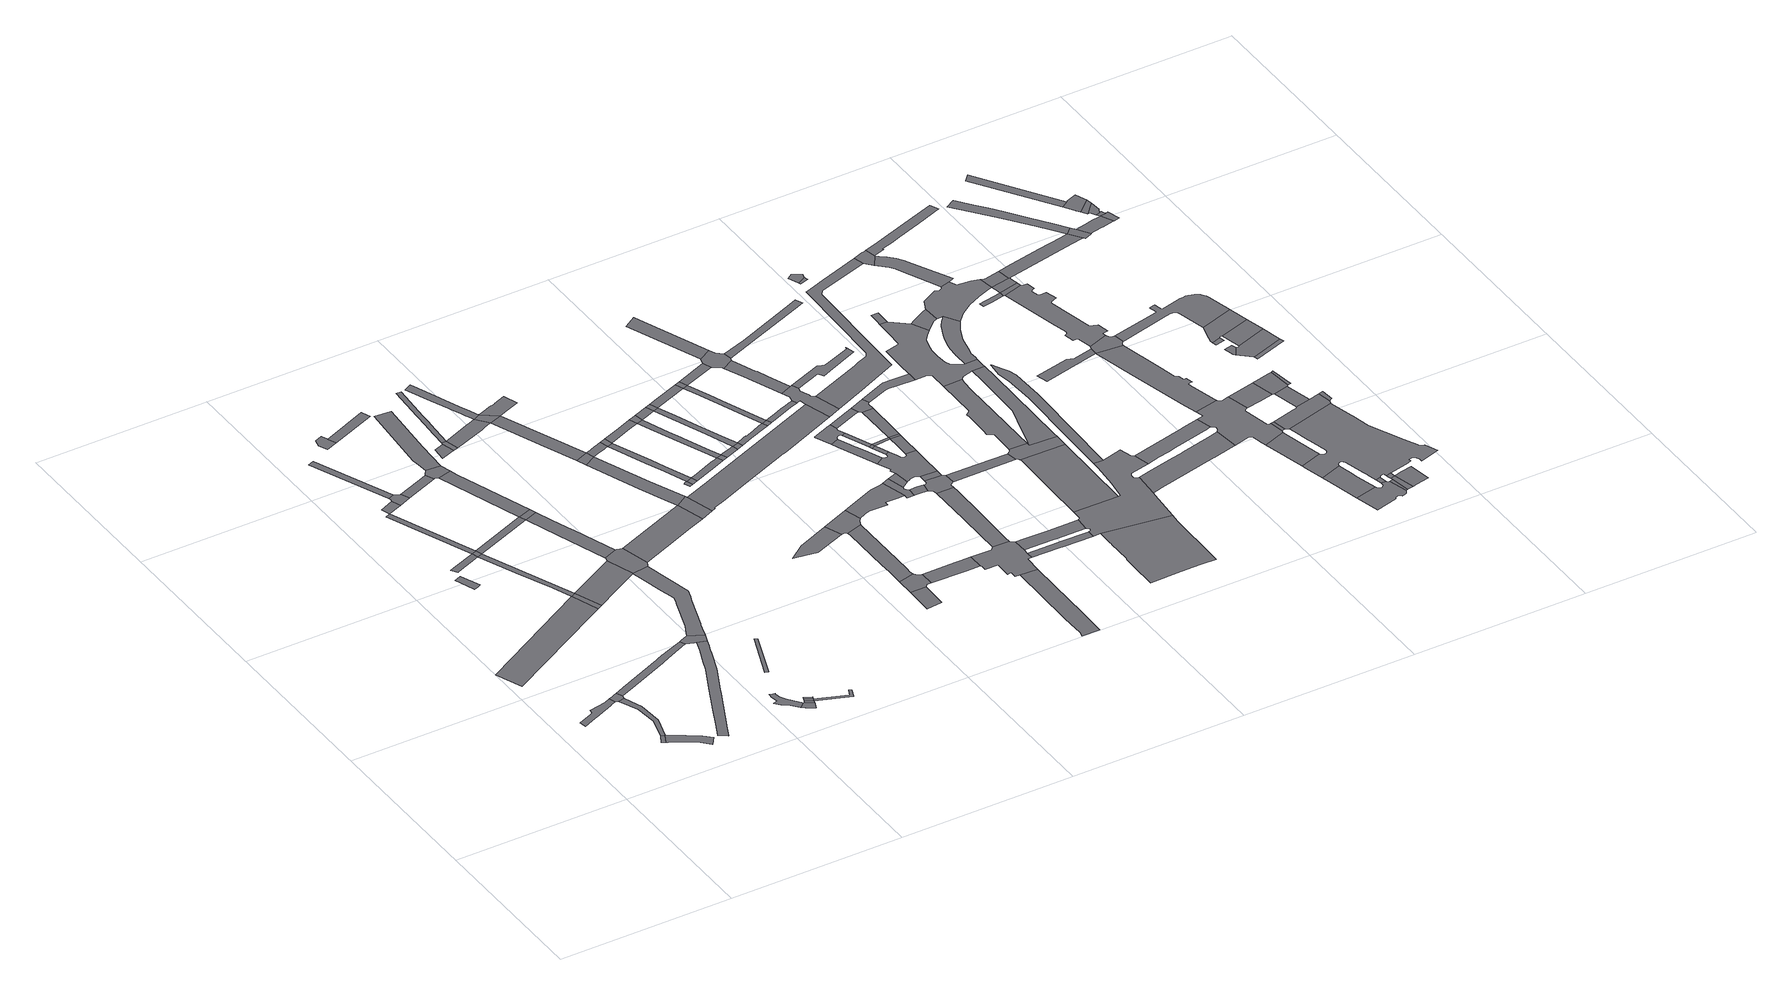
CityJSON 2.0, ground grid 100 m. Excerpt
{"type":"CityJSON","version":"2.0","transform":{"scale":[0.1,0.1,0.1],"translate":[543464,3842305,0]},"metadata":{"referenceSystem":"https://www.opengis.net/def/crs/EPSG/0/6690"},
"CityObjects":{
"road1":{"type":"Road","attributes":{"RoadStructureAttribute.sectionType":"1"},"geometry":[{"type":"MultiSurface","lod":"1","boundaries":[[[0,1,2,3,4,5,6,7,8,9,10,11,12]]]}]},
"road2":{"type":"Road","geometry":[{"type":"MultiSurface","lod":"1","boundaries":[[[13,14,15,16,17]]]}]},
"road3":{"type":"Road","attributes":{"RoadStructureAttribute.sectionType":"1"},"geometry":[{"type":"MultiSurface","lod":"1","boundaries":[[[18,19,20,21,22,23,13,17]]]}]},
"road4":{"type":"Road","attributes":{"RoadStructureAttribute.sectionType":"1"},"geometry":[{"type":"MultiSurface","lod":"1","boundaries":[[[24,25,26,27,16,15,28,29,30,31,32]]]}]},
"road5":{"type":"Road","geometry":[{"type":"MultiSurface","lod":"1","boundaries":[[[33,34,35,0,12,36,21,20,37,38]]]}]},
"road6":{"type":"Road","attributes":{"RoadStructureAttribute.sectionType":"1"},"geometry":[{"type":"MultiSurface","lod":"1","boundaries":[[[39,40,41,42,43,44,45,46,47]]]}]},
"road7":{"type":"Road","geometry":[{"type":"MultiSurface","lod":"1","boundaries":[[[48,49,50,51,52]]]}]},
"road8":{"type":"Road","attributes":{"RoadStructureAttribute.sectionType":"1"},"geometry":[{"type":"MultiSurface","lod":"1","boundaries":[[[53,54,55,56,57,58,59,33,38,60,61,62,63]]]}]},
"road9":{"type":"Road","attributes":{"RoadStructureAttribute.sectionType":"1"},"geometry":[{"type":"MultiSurface","lod":"1","boundaries":[[[64,65,66,67,68,69]]]}]},
"road10":{"type":"Road","attributes":{"RoadStructureAttribute.sectionType":"1"},"geometry":[{"type":"MultiSurface","lod":"1","boundaries":[[[70,71,72,73,74,75,76,77,78,79,80,81,82,83,84,85,86,87,88,89]]]}]},
"road11":{"type":"Road","attributes":{"RoadStructureAttribute.sectionType":"1"},"geometry":[{"type":"MultiSurface","lod":"1","boundaries":[[[90,91,64,92]]]}]},
"road12":{"type":"Road","geometry":[{"type":"MultiSurface","lod":"1","boundaries":[[[92,64,69,93]]]}]},
"road13":{"type":"Road","attributes":{"RoadStructureAttribute.sectionType":"1"},"geometry":[{"type":"MultiSurface","lod":"1","boundaries":[[[94,95,90,96,97]]]}]},
"road14":{"type":"Road","attributes":{"RoadStructureAttribute.sectionType":"1"},"geometry":[{"type":"MultiSurface","lod":"1","boundaries":[[[93,69,98,99,100,101]]]}]},
"road15":{"type":"Road","attributes":{"RoadStructureAttribute.sectionType":"1"},"geometry":[{"type":"MultiSurface","lod":"1","boundaries":[[[102,103,104,105]]]}]},
"road16":{"type":"Road","geometry":[{"type":"MultiSurface","lod":"1","boundaries":[[[101,100,39,47,106]]]}]},
"road17":{"type":"Road","geometry":[{"type":"MultiSurface","lod":"1","boundaries":[[[107,108,109,110,111,112,113,114,115,116,117,118,119,120,121]]]}]},
"road18":{"type":"Road","geometry":[{"type":"MultiSurface","lod":"1","boundaries":[[[105,104,122,94,97,123,124]]]}]},
"road19":{"type":"Road","geometry":[{"type":"MultiSurface","lod":"1","boundaries":[[[121,120,125,126,127,128,129,130]]]}]},
"road20":{"type":"Road","attributes":{"RoadStructureAttribute.sectionType":"1"},"geometry":[{"type":"MultiSurface","lod":"1","boundaries":[[[131,130,129,132]]]}]},
"road21":{"type":"Road","attributes":{"RoadStructureAttribute.sectionType":"1"},"geometry":[{"type":"MultiSurface","lod":"1","boundaries":[[[133,131,132,134]]]}]},
"road22":{"type":"Road","geometry":[{"type":"MultiSurface","lod":"1","boundaries":[[[135,136,53,63,137,138,70,89,139]]]}]},
"road23":{"type":"Road","attributes":{"RoadStructureAttribute.sectionType":"1"},"geometry":[{"type":"MultiSurface","lod":"1","boundaries":[[[140,141,133,134]]]}]},
"road24":{"type":"Road","attributes":{"RoadStructureAttribute.sectionType":"1"},"geometry":[{"type":"MultiSurface","lod":"1","boundaries":[[[142,92,93,143]]]}]},
"road25":{"type":"Road","geometry":[{"type":"MultiSurface","lod":"1","boundaries":[[[144,145,146,147,148,149,150]]]}]},
"road26":{"type":"Road","attributes":{"RoadStructureAttribute.sectionType":"1"},"geometry":[{"type":"MultiSurface","lod":"1","boundaries":[[[151,152,101,106,153,154,155,156,157]]]}]},
"road27":{"type":"Road","attributes":{"RoadStructureAttribute.sectionType":"1"},"geometry":[{"type":"MultiSurface","lod":"1","boundaries":[[[158,159,124,123,160]]]}]},
"road28":{"type":"Road","geometry":[{"type":"MultiSurface","lod":"1","boundaries":[[[161,162,163,164,134,132]]]}]},
"road29":{"type":"Road","geometry":[{"type":"MultiSurface","lod":"1","boundaries":[[[165,166,167,168]]]}]},
"road30":{"type":"Road","attributes":{"RoadStructureAttribute.sectionType":"1"},"geometry":[{"type":"MultiSurface","lod":"1","boundaries":[[[169,170,171,172,173,174,175,176,157,177,178,179,180,181,182,183,184,185,135,139]]]}]},
"road31":{"type":"Road","attributes":{"RoadStructureAttribute.sectionType":"1"},"geometry":[{"type":"MultiSurface","lod":"1","boundaries":[[[186,150,149,187]]]}]},
"road32":{"type":"Road","geometry":[{"type":"MultiSurface","lod":"1","boundaries":[[[188,189,158,160,190,191,192,193]]]}]},
"road33":{"type":"Road","attributes":{"RoadStructureAttribute.sectionType":"1"},"geometry":[{"type":"MultiSurface","lod":"1","boundaries":[[[194,192,191,195,142,196]]]}]},
"road34":{"type":"Road","geometry":[{"type":"MultiSurface","lod":"1","boundaries":[[[196,142,143,197]]]}]},
"road35":{"type":"Road","attributes":{"RoadStructureAttribute.sectionType":"1"},"geometry":[{"type":"MultiSurface","lod":"1","boundaries":[[[198,199,200,197,143,201,202,203,204]]]}]},
"road36":{"type":"Road","geometry":[{"type":"MultiSurface","lod":"1","boundaries":[[[205,206,204,203,207,151,157,176,208,209,210]]]}]},
"road37":{"type":"Road","attributes":{"RoadStructureAttribute.sectionType":"1"},"geometry":[{"type":"MultiSurface","lod":"1","boundaries":[[[211,212,213,188,193,214,215]]]}]},
"road38":{"type":"Road","geometry":[{"type":"MultiSurface","lod":"1","boundaries":[[[216,217,218,219]]]}]},
"road39":{"type":"Road","geometry":[{"type":"MultiSurface","lod":"1","boundaries":[[[220,216,219,221,222]]]}]},
"road40":{"type":"Road","geometry":[{"type":"MultiSurface","lod":"1","boundaries":[[[223,224,225,226,220,222,227,228,229,230]]]}]},
"road41":{"type":"Road","attributes":{"RoadStructureAttribute.sectionType":"1"},"geometry":[{"type":"MultiSurface","lod":"1","boundaries":[[[231,210,209,232,233,234]]]}]},
"road42":{"type":"Road","geometry":[{"type":"MultiSurface","lod":"1","boundaries":[[[235,236,237,238,222,221,239,240,241,242,243]]]}]},
"road43":{"type":"Road","attributes":{"RoadStructureAttribute.sectionType":"1"},"geometry":[{"type":"MultiSurface","lod":"1","boundaries":[[[244,245,246,247,248,249,250,251,252,253,254,255,235,256]]]}]},
"road44":{"type":"Road","geometry":[{"type":"MultiSurface","lod":"1","boundaries":[[[256,235,243,257]]]}]},
"road45":{"type":"Road","attributes":{"RoadStructureAttribute.sectionType":"1"},"geometry":[{"type":"MultiSurface","lod":"1","boundaries":[[[258,257,243,259,260,261]]]}]},
"road46":{"type":"Road","geometry":[{"type":"MultiSurface","lod":"1","boundaries":[[[261,260,262,263]]]}]},
"road47":{"type":"Road","attributes":{"RoadStructureAttribute.sectionType":"1"},"geometry":[{"type":"MultiSurface","lod":"1","boundaries":[[[264,263,262,265,266,231,267]]]}]},
"road48":{"type":"Road","attributes":{"RoadStructureAttribute.sectionType":"1"},"geometry":[{"type":"MultiSurface","lod":"1","boundaries":[[[268,269,270,271,272,273,274,275,256,257]]]}]},
"road49":{"type":"Road","geometry":[{"type":"MultiSurface","lod":"1","boundaries":[[[267,231,234,276,277]]]}]},
"road50":{"type":"Road","attributes":{"RoadStructureAttribute.sectionType":"1"},"geometry":[{"type":"MultiSurface","lod":"1","boundaries":[[[278,279,280,281,261,263,282,283,284,285]]]}]},
"road51":{"type":"Road","geometry":[{"type":"MultiSurface","lod":"1","boundaries":[[[286,287,278,285,288]]]}]},
"road52":{"type":"Road","geometry":[{"type":"MultiSurface","lod":"1","boundaries":[[[289,290,291,292,293]]]}]},
"road53":{"type":"Road","attributes":{"RoadStructureAttribute.sectionType":"1"},"geometry":[{"type":"MultiSurface","lod":"1","boundaries":[[[294,295,288,285,296,297,289,298]]]}]},
"road54":{"type":"Road","geometry":[{"type":"MultiSurface","lod":"1","boundaries":[[[298,289,293,299]]]}]},
"road55":{"type":"Road","attributes":{"RoadStructureAttribute.sectionType":"1"},"geometry":[{"type":"MultiSurface","lod":"1","boundaries":[[[300,301,302,303,304,305]]]}]},
"road56":{"type":"Road","geometry":[{"type":"MultiSurface","lod":"1","boundaries":[[[306,307,308,309]]]}]},
"road57":{"type":"Road","attributes":{"RoadStructureAttribute.sectionType":"1"},"geometry":[{"type":"MultiSurface","lod":"1","boundaries":[[[310,311,286,288,312,313,314]]]}]},
"road58":{"type":"Road","geometry":[{"type":"MultiSurface","lod":"1","boundaries":[[[315,316,317,306,309,318,319,320]]]}]},
"road59":{"type":"Road","attributes":{"RoadStructureAttribute.sectionType":"1"},"geometry":[{"type":"MultiSurface","lod":"1","boundaries":[[[321,322,323,324,325,326,298,299,327,328]]]}]},
"road60":{"type":"Road","attributes":{"RoadStructureAttribute.sectionType":"1"},"geometry":[{"type":"MultiSurface","lod":"1","boundaries":[[[329,330,331,332,333,334,335,317,316]]]}]},
"road61":{"type":"Road","geometry":[{"type":"MultiSurface","lod":"1","boundaries":[[[336,337,310,314,338]]]}]},
"road62":{"type":"Road","attributes":{"RoadStructureAttribute.sectionType":"1"},"geometry":[{"type":"MultiSurface","lod":"1","boundaries":[[[339,340,341,342,338,314,343,344,345,321,346]]]}]},
"road63":{"type":"Road","geometry":[{"type":"MultiSurface","lod":"1","boundaries":[[[347,300,305,348,332,331,349,350]]]}]},
"road64":{"type":"Road","geometry":[{"type":"MultiSurface","lod":"1","boundaries":[[[346,321,328,351]]]}]},
"road65":{"type":"Road","attributes":{"RoadStructureAttribute.sectionType":"1"},"geometry":[{"type":"MultiSurface","lod":"1","boundaries":[[[352,336,338,353,354]]]}]},
"road66":{"type":"Road","attributes":{"RoadStructureAttribute.sectionType":"1"},"geometry":[{"type":"MultiSurface","lod":"1","boundaries":[[[355,356,320,319,357,358,359,360]]]}]},
"road67":{"type":"Road","attributes":{"RoadStructureAttribute.sectionType":"1"},"geometry":[{"type":"MultiSurface","lod":"1","boundaries":[[[361,362,363,346,351,364]]]}]},
"road68":{"type":"Road","geometry":[{"type":"MultiSurface","lod":"1","boundaries":[[[365,352,354,366]]]}]},
"road69":{"type":"Road","attributes":{"RoadStructureAttribute.sectionType":"1"},"geometry":[{"type":"MultiSurface","lod":"1","boundaries":[[[367,368,369,366,354,370,371,372,361,373]]]}]},
"road70":{"type":"Road","attributes":{"RoadStructureAttribute.sectionType":"1"},"geometry":[{"type":"MultiSurface","lod":"1","boundaries":[[[374,375,376,277,276,377,378,379,380,381,382,383,384,385,386,387]]]}]},
"road71":{"type":"Road","geometry":[{"type":"MultiSurface","lod":"1","boundaries":[[[373,361,364,388]]]}]},
"road72":{"type":"Road","attributes":{"RoadStructureAttribute.sectionType":"1"},"geometry":[{"type":"MultiSurface","lod":"1","boundaries":[[[389,390,391,392,393,394,395,396,397,398,399,400,401,402,403]]]}]},
"road73":{"type":"Road","attributes":{"RoadStructureAttribute.sectionType":"1"},"geometry":[{"type":"MultiSurface","lod":"1","boundaries":[[[404,405,365,366,406,407]]]}]},
"road74":{"type":"Road","attributes":{"RoadStructureAttribute.sectionType":"1"},"geometry":[{"type":"MultiSurface","lod":"1","boundaries":[[[408,409,410,411,347,350,412,413,414,415,416,417,418]]]}]},
"road75":{"type":"Road","attributes":{"RoadStructureAttribute.sectionType":"1"},"geometry":[{"type":"MultiSurface","lod":"1","boundaries":[[[419,420,421,422,423,424,373,388,425,426,427]]]}]},
"road76":{"type":"Road","geometry":[{"type":"MultiSurface","lod":"1","boundaries":[[[428,429,360,359,430,431,432,433,434,435,389,403,436,437,438,439,440,441]]]}]},
"road77":{"type":"Road","geometry":[{"type":"MultiSurface","lod":"1","boundaries":[[[442,404,407,443]]]}]},
"road78":{"type":"Road","attributes":{"RoadStructureAttribute.sectionType":"1"},"geometry":[{"type":"MultiSurface","lod":"1","boundaries":[[[444,445,443,407,446,447,448,419,449]]]}]},
"road79":{"type":"Road","geometry":[{"type":"MultiSurface","lod":"1","boundaries":[[[449,419,427,450]]]}]},
"road80":{"type":"Road","geometry":[{"type":"MultiSurface","lod":"1","boundaries":[[[451,452,408,418,453,454,455,456,457,458]]]}]},
"road81":{"type":"Road","geometry":[{"type":"MultiSurface","lod":"1","boundaries":[[[459,451,458,460]]]}]},
"road82":{"type":"Road","attributes":{"RoadStructureAttribute.sectionType":"1"},"geometry":[{"type":"MultiSurface","lod":"1","boundaries":[[[461,442,443,462]]]}]},
"road83":{"type":"Road","attributes":{"RoadStructureAttribute.sectionType":"1"},"geometry":[{"type":"MultiSurface","lod":"1","boundaries":[[[463,464,465,455,454,466,467,468,469]]]}]},
"road84":{"type":"Road","attributes":{"RoadStructureAttribute.sectionType":"1"},"geometry":[{"type":"MultiSurface","lod":"1","boundaries":[[[470,471,472,428,441,473,474,475,476]]]}]},
"road85":{"type":"Road","geometry":[{"type":"MultiSurface","lod":"1","boundaries":[[[477,478,479,480,481,482,483,484,485,486,487]]]}]},
"road86":{"type":"Road","attributes":{"RoadStructureAttribute.sectionType":"1"},"geometry":[{"type":"MultiSurface","lod":"1","boundaries":[[[488,489,490,491,492,449,450,493,494,495]]]}]},
"road87":{"type":"Road","geometry":[{"type":"MultiSurface","lod":"1","boundaries":[[[496,497,498,499,483,482,500,501,502,503,504,505,506]]]}]},
"road88":{"type":"Road","geometry":[{"type":"MultiSurface","lod":"1","boundaries":[[[507,508,509,469,468,510,470,476,511,512,513,514]]]}]},
"road89":{"type":"Road","geometry":[{"type":"MultiSurface","lod":"1","boundaries":[[[515,504,503,516,517,518]]]}]},
"road90":{"type":"Road","geometry":[{"type":"MultiSurface","lod":"1","boundaries":[[[519,520,521,522,523,524,525,526,527,487,486,528,529,459,460,530,531,532,533,534,535,536,537,538,539,540]]]}]},
"road91":{"type":"Road","geometry":[{"type":"MultiSurface","lod":"1","boundaries":[[[541,542,438,437,543,544,545,546]]]}]},
"road92":{"type":"Road","geometry":[{"type":"MultiSurface","lod":"1","boundaries":[[[518,517,547,548]]]}]},
"road93":{"type":"Road","geometry":[{"type":"MultiSurface","lod":"1","boundaries":[[[549,548,547,524,523]]]}]},
"road94":{"type":"Road","geometry":[{"type":"MultiSurface","lod":"1","boundaries":[[[536,507,514,537]]]}]},
"road95":{"type":"Road","attributes":{"RoadStructureAttribute.sectionType":"1"},"geometry":[{"type":"MultiSurface","lod":"1","boundaries":[[[550,551,552,553,554]]]}]},
"road96":{"type":"Road","attributes":{"RoadStructureAttribute.sectionType":"1"},"geometry":[{"type":"MultiSurface","lod":"1","boundaries":[[[555,556,440,439,557,558,559,560,561]]]}]},
"road97":{"type":"Road","geometry":[{"type":"MultiSurface","lod":"1","boundaries":[[[562,554,553,461,462,563,564,565,566,567]]]}]},
"road98":{"type":"Road","geometry":[{"type":"MultiSurface","lod":"1","boundaries":[[[568,569,518,548,570,571]]]}]},
"road99":{"type":"Road","attributes":{"RoadStructureAttribute.sectionType":"1"},"geometry":[{"type":"MultiSurface","lod":"1","boundaries":[[[572,573,574,575,565,564,576,577,578]]]}]},
"road100":{"type":"Road","geometry":[{"type":"MultiSurface","lod":"1","boundaries":[[[579,578,577,580,488,495,581,582,374,387,583,584,585,586,587,588]]]}]},
"road101":{"type":"Road","geometry":[{"type":"MultiSurface","lod":"1","boundaries":[[[589,590,496,506,591,592,593,594]]]}]},
"road102":{"type":"Road","attributes":{"RoadStructureAttribute.sectionType":"1"},"geometry":[{"type":"MultiSurface","lod":"1","boundaries":[[[571,595,540,539,596,597]]]}]},
"road103":{"type":"Road","geometry":[{"type":"MultiSurface","lod":"1","boundaries":[[[568,571,597,598]]]}]},
"road104":{"type":"Road","attributes":{"RoadStructureAttribute.sectionType":"1"},"geometry":[{"type":"MultiSurface","lod":"1","boundaries":[[[599,600,568,598,601,602]]]}]},
"road105":{"type":"Road","geometry":[{"type":"MultiSurface","lod":"1","boundaries":[[[603,589,594,604,599,602,605,606]]]}]},
"road106":{"type":"Road","attributes":{"RoadStructureAttribute.sectionType":"1"},"geometry":[{"type":"MultiSurface","lod":"1","boundaries":[[[607,513,512,608,609,610]]]}]},
"road107":{"type":"Road","attributes":{"RoadStructureAttribute.sectionType":"1"},"geometry":[{"type":"MultiSurface","lod":"1","boundaries":[[[611,612,613,614,615,616,617,618,619,620,621,622,623,624]]]}]},
"road108":{"type":"Road","attributes":{"RoadStructureAttribute.sectionType":"1"},"geometry":[{"type":"MultiSurface","lod":"1","boundaries":[[[625,626,627,628,629,630,631,632,633,634,579,588]]]}]},
"road109":{"type":"Road","attributes":{"RoadStructureAttribute.sectionType":"1"},"geometry":[{"type":"MultiSurface","lod":"1","boundaries":[[[635,636,637,638,639,640,641,567,566]]]}]},
"road110":{"type":"Road","attributes":{"RoadStructureAttribute.sectionType":"1"},"geometry":[{"type":"MultiSurface","lod":"1","boundaries":[[[642,643,603,606,644,645,646,647,648]]]}]},
"road111":{"type":"Road","geometry":[{"type":"MultiSurface","lod":"1","boundaries":[[[649,650,651,652,653,654]]]}]},
"road112":{"type":"Road","geometry":[{"type":"MultiSurface","lod":"1","boundaries":[[[655,656,657,658,659,660,661,662,663,664,665,666,653,652,667,668,669,561,560,670,671,672,546,545,611,624,673,674,675,676,677,678,679,680,681]]]}]},
"road113":{"type":"Road","geometry":[{"type":"MultiSurface","lod":"1","boundaries":[[[682,683,610,609,684,685,649,654,686,687,688]]]}]},
"road114":{"type":"Road","attributes":{"RoadStructureAttribute.sectionType":"1"},"geometry":[{"type":"MultiSurface","lod":"1","boundaries":[[[689,690,691,692,693,694,695,682,688,696,697,698,699,700]]]}]},
"road115":{"type":"Road","attributes":{"RoadStructureAttribute.sectionType":"1"},"geometry":[{"type":"MultiSurface","lod":"1","boundaries":[[[701,702,703,704,705,706,707,708,709,710,711,712,584,583,713,714,715,716,717,718,719,720,721,722]]]}]},
"road116":{"type":"Road","attributes":{"function":"2","RoadStructureAttribute.sectionType":"7"},"geometry":[{"type":"MultiSurface","lod":"1","boundaries":[[[723,724,725,726,727,728,729,687,686,730,731,732,733]]]}]},
"road117":{"type":"Road","geometry":[{"type":"MultiSurface","lod":"1","boundaries":[[[734,735,736,737,738,739,648,647,740,741,742,689,700,743,723,733,744,745,746,747,748,749,750,751,752,753,754,755,756,757,758]]]}]},
"road118":{"type":"Road","attributes":{"RoadStructureAttribute.sectionType":"7"},"geometry":[{"type":"MultiSurface","lod":"1","boundaries":[[[759,760,761,762,763,764,765,766,767,768,769,770,771,772,773,774,775,661,660]]]}]},
"road119":{"type":"Road","geometry":[{"type":"MultiSurface","lod":"1","boundaries":[[[776,777,778,779,780]]]}]},
"road120":{"type":"Road","geometry":[{"type":"MultiSurface","lod":"1","boundaries":[[[781,782,779,778]]]}]},
"road121":{"type":"Road","geometry":[{"type":"MultiSurface","lod":"1","boundaries":[[[783,784,785,734,758]]]}]},
"road122":{"type":"Road","attributes":{"RoadStructureAttribute.sectionType":"1"},"geometry":[{"type":"MultiSurface","lod":"1","boundaries":[[[786,787,788,789,790,791,675,674,792,793,794,795,796,797]]]}]},
"road123":{"type":"Road","attributes":{"RoadStructureAttribute.sectionType":"1"},"geometry":[{"type":"MultiSurface","lod":"1","boundaries":[[[798,799,800,801,757,756,802,803]]]}]},
"road124":{"type":"Road","geometry":[{"type":"MultiSurface","lod":"1","boundaries":[[[804,805,806,807,808,809,810,811,812,813,814,815,746,745,816,817,818,819,820,821]]]}]},
"road125":{"type":"Road","geometry":[{"type":"MultiSurface","lod":"1","boundaries":[[[822,823,824,825,681,680,826,827,828,829,830]]]}]},
"road126":{"type":"Road","attributes":{"RoadStructureAttribute.sectionType":"1"},"geometry":[{"type":"MultiSurface","lod":"1","boundaries":[[[831,832,833,834,835,836]]]}]},
"road127":{"type":"Road","geometry":[{"type":"MultiSurface","lod":"1","boundaries":[[[837,838,839,840,701,722,841,842,843]]]}]},
"road128":{"type":"Road","geometry":[{"type":"MultiSurface","lod":"1","boundaries":[[[844,845,846,847,848,849,850,851,852,853,854,798,803,804,821,855,856,857,858,859,860,861]]]}]},
"road129":{"type":"Road","attributes":{"RoadStructureAttribute.sectionType":"1"},"geometry":[{"type":"MultiSurface","lod":"1","boundaries":[[[862,863,864,865,866,867,843,842,868,869,870,871,847,846]]]}]},
"road130":{"type":"Road","geometry":[{"type":"MultiSurface","lod":"1","boundaries":[[[872,873,874,875,876]]]}]},
"road131":{"type":"Road","attributes":{"RoadStructureAttribute.sectionType":"1"},"geometry":[{"type":"MultiSurface","lod":"1","boundaries":[[[877,878,879,880,881,882,883]]]}]},
"road132":{"type":"Road","geometry":[{"type":"MultiSurface","lod":"1","boundaries":[[[884,885,886,887,888,822,830,889,890,891,786,797,892,893,894,895,896,897,898,899,900,901,902,903,904,905]]]}]},
"road133":{"type":"Road","geometry":[{"type":"MultiSurface","lod":"1","boundaries":[[[906,896,895,907,908]]]}]},
"road134":{"type":"Road","geometry":[{"type":"MultiSurface","lod":"1","boundaries":[[[909,910,911,912,913,914,883,882,915,916,917,918,919,920,921,922,923,924,925,926]]]}]},
"road135":{"type":"Road","attributes":{"RoadStructureAttribute.sectionType":"1"},"geometry":[{"type":"MultiSurface","lod":"1","boundaries":[[[836,927,928,887,886,929,930,931,932,933,934,935,936,937,938,939,940]]]}]},
"road136":{"type":"Road","geometry":[{"type":"MultiSurface","lod":"1","boundaries":[[[941,942,943,944,945,831,836,940,946,947,948,949]]]}]},
"road137":{"type":"Road","attributes":{"RoadStructureAttribute.sectionType":"1"},"geometry":[{"type":"MultiSurface","lod":"1","boundaries":[[[950,951,952,953,954,955,956,957,958,959,960,961,962,963,964,965,966,967,968,969,970,971,972,973,974,945,944]]]}]},
"road138":{"type":"Road","geometry":[{"type":"MultiSurface","lod":"1","boundaries":[[[975,872,876,966,965]]]}]},
"road139":{"type":"Road","attributes":{"RoadStructureAttribute.sectionType":"1"},"geometry":[{"type":"MultiSurface","lod":"1","boundaries":[[[976,977,978,860,979,872,975]]]}]},
"road140":{"type":"Road","geometry":[{"type":"MultiSurface","lod":"1","boundaries":[[[980,981,909,926]]]}]},
"road141":{"type":"Road","geometry":[{"type":"MultiSurface","lod":"1","boundaries":[[[982,983,984,861,860,978]]]}]},
"road142":{"type":"Road","geometry":[{"type":"MultiSurface","lod":"1","boundaries":[[[985,898,897,986]]]}]},
"road143":{"type":"Road","attributes":{"RoadStructureAttribute.sectionType":"1"},"geometry":[{"type":"MultiSurface","lod":"1","boundaries":[[[987,988,989,990,991,992,993,994,995,996,997,837,843]]]}]},
"road144":{"type":"Road","geometry":[{"type":"MultiSurface","lod":"1","boundaries":[[[998,924,923,999]]]}]},
"road145":{"type":"Road","geometry":[{"type":"MultiSurface","lod":"1","boundaries":[[[1000,1001,998,999,1002,1003]]]}]},
"road146":{"type":"Road","geometry":[{"type":"MultiSurface","lod":"1","boundaries":[[[1004,1005,1006,1007,1001,1000]]]}]},
"road147":{"type":"Road","attributes":{"RoadStructureAttribute.sectionType":"1"},"geometry":[{"type":"MultiSurface","lod":"1","boundaries":[[[1008,1009,905,904,1010,1011]]]}]},
"road148":{"type":"Road","attributes":{"RoadStructureAttribute.sectionType":"1"},"geometry":[{"type":"MultiSurface","lod":"1","boundaries":[[[1012,1013,1000,1003,1014,1015]]]}]},
"road149":{"type":"Road","geometry":[{"type":"MultiSurface","lod":"1","boundaries":[[[1016,1017,1018,1019,1020,1021,1022,1023,1024,1025,1026,1027,1028,1029,1030,908,907,1031,880,879,1032,1033,1034,1035,1036,1037,1038,1039,981,980,1040,1041,1006,1005,1042,1043,1044,1045,1046,1047,1048,1049,1050,1051,1052,1053,1054,1055,1056,1057,1058,1059,1060,1061,1062,1063,1064,1065]]]}]},
"road150":{"type":"Road","geometry":[{"type":"MultiSurface","lod":"1","boundaries":[[[1066,1067,1068,1069,1070,1071,985,986,1072,1021,1020,1073]]]}]},
"road151":{"type":"Road","attributes":{"RoadStructureAttribute.sectionType":"1"},"geometry":[{"type":"MultiSurface","lod":"1","boundaries":[[[1074,1075,1076,1077,1068,1067]]]}]},
"road152":{"type":"Road","geometry":[{"type":"MultiSurface","lod":"1","boundaries":[[[1078,1079,1008,1011,1076,1075,1080]]]}]},
"road153":{"type":"Road","attributes":{"function":"2","RoadStructureAttribute.sectionType":"7"},"geometry":[{"type":"MultiSurface","lod":"1","boundaries":[[[1081,1082,1083,1084,982,978,1085,1086]]]}]},
"road154":{"type":"Road","attributes":{"RoadStructureAttribute.sectionType":"1"},"geometry":[{"type":"MultiSurface","lod":"1","boundaries":[[[1087,1078,1080,1088]]]}]},
"road155":{"type":"Road","attributes":{"RoadStructureAttribute.sectionType":"1"},"geometry":[{"type":"MultiSurface","lod":"1","boundaries":[[[1089,1090,1091,1092,1093,1094,1095,1096,1097,1098,1099,1100,1101,1102,1103,1104,1105,1106,1107,1108,949,948,1109,1110,1111,1112,1113,1114,1115,1116,1117]]]}]},
"road156":{"type":"Road","geometry":[{"type":"MultiSurface","lod":"1","boundaries":[[[1118,1119,1120,1121,1122]]]}]},
"road157":{"type":"Road","geometry":[{"type":"MultiSurface","lod":"1","boundaries":[[[1123,1124,1125,1126]]]}]},
"road158":{"type":"Road","attributes":{"RoadStructureAttribute.sectionType":"1"},"geometry":[{"type":"MultiSurface","lod":"1","boundaries":[[[1127,1066,1073,1128,1129]]]}]},
"road159":{"type":"Road","attributes":{"RoadStructureAttribute.sectionType":"1"},"geometry":[{"type":"MultiSurface","lod":"1","boundaries":[[[1130,1131,1132,1133,1134,1135,1136,1137,1138,1139,1140,1141,1142,1143,1081,1144]]]}]},
"road160":{"type":"Road","attributes":{"RoadStructureAttribute.sectionType":"1"},"geometry":[{"type":"MultiSurface","lod":"1","boundaries":[[[1145,1146,1147,1148,1122,1121,1149,1150]]]}]},
"road161":{"type":"Road","geometry":[{"type":"MultiSurface","lod":"1","boundaries":[[[1150,1149,1151,1152]]]}]},
"road162":{"type":"Road","attributes":{"RoadStructureAttribute.sectionType":"1"},"geometry":[{"type":"MultiSurface","lod":"1","boundaries":[[[1117,1116,1153,1154,1126,1125,1155,1156,1157,1158]]]}]},
"road163":{"type":"Road","attributes":{"RoadStructureAttribute.sectionType":"1"},"geometry":[{"type":"MultiSurface","lod":"1","boundaries":[[[1158,1157,1146,1145]]]}]},
"road164":{"type":"Road","geometry":[{"type":"MultiSurface","lod":"1","boundaries":[[[1144,1081,1086,1159,1160,1161,1162]]]}]},
"road165":{"type":"Road","attributes":{"RoadStructureAttribute.sectionType":"1"},"geometry":[{"type":"MultiSurface","lod":"1","boundaries":[[[1163,1164,1165,1166]]]}]},
"road166":{"type":"Road","attributes":{"function":"2","RoadStructureAttribute.sectionType":"7"},"geometry":[{"type":"MultiSurface","lod":"1","boundaries":[[[1167,1168,1169,1170,1171,1162,1161,1172,1173,1174]]]}]},
"road167":{"type":"Road","geometry":[{"type":"MultiSurface","lod":"1","boundaries":[[[1175,1176,1166,1165,1177,1178,1179,1180,1181]]]}]},
"road168":{"type":"Road","attributes":{"RoadStructureAttribute.sectionType":"1"},"geometry":[{"type":"MultiSurface","lod":"1","boundaries":[[[1182,1181,1180,1183,1184]]]}]},
"road169":{"type":"Road","geometry":[{"type":"MultiSurface","lod":"1","boundaries":[[[1184,1183,1185,1186,1187,1188,1189,1190]]]}]},
"road170":{"type":"Road","attributes":{"RoadStructureAttribute.sectionType":"1"},"geometry":[{"type":"MultiSurface","lod":"1","boundaries":[[[1191,1187,1186,1167,1192]]]}]},
"road171":{"type":"Road","geometry":[{"type":"MultiSurface","lod":"1","boundaries":[[[1193,1194,1192,1167,1174,1195,1196]]]}]}
},
"vertices":[
[378,777,0],[351,765,0],[345,764,0],[247,744,0],[242,719,0],[230,714,0],[147,676,0],[155,638,0],[229,670,0],[243,676,0],[358,725,0],[359,726,0],[389,738,0],
[430,373,0],[404,322,0],[424,312,0],[450,364,0],[451,365,0],
[491,494,0],[483,639,0],[442,741,0],[407,733,0],[453,624,0],[466,502,0],
[607,263,0],[540,310,0],[493,340,0],[454,362,0],[434,306,0],[512,261,0],[572,219,0],[615,176,0],[648,223,0],
[433,801,0],[421,796,0],[404,788,0],[404,734,0],[443,746,0],[449,764,0],
[678,1623,0],[278,1403,0],[3,1251,0],[63,1094,0],[263,1204,0],[479,1323,0],[661,1423,0],[702,1446,0],[737,1465,0],
[299,1929,0],[320,1937,0],[341,1946,0],[294,2063,0],[255,2045,0],
[934,1012,0],[827,970,0],[823,969,0],[797,960,0],[768,946,0],[754,939,0],[490,825,0],[506,788,0],[769,902,0],[814,922,0],[947,979,0],
[447,2196,0],[305,2140,0],[281,2131,0],[304,2097,0],[311,2100,0],[457,2159,0],
[1003,961,0],[982,898,0],[941,797,0],[919,740,0],[862,622,0],[771,431,0],[718,318,0],[698,276,0],[675,225,0],[721,196,0],[747,252,0],[876,522,0],[893,557,0],[959,695,0],[969,717,0],[1017,842,0],[1029,873,0],[1045,915,0],[1048,924,0],[1055,944,0],
[274,2701,0],[247,2692,0],[474,2206,0],
[487,2171,0],
[340,2788,0],[259,2755,0],[279,2703,0],[361,2737,0],
[547,1942,0],[634,1735,0],[678,1625,0],[705,1639,0],
[185,3286,0],[150,3271,0],[339,2817,0],[376,2833,0],
[765,1481,0],
[1128,316,0],[1110,346,0],[1107,376,0],[1108,382,0],[1098,386,0],[1079,393,0],[1075,365,0],[1083,325,0],[1056,315,0],[1081,283,0],[1099,274,0],[1106,271,0],[1121,256,0],[1155,216,0],[1184,241,0],
[344,2807,0],[431,2766,0],[410,2817,0],
[1162,209,0],[1174,199,0],[1180,194,0],[1219,172,0],[1235,215,0],[1191,239,0],
[1198,255,0],[1240,230,0],
[1204,270,0],[1246,245,0],
[990,1035,0],[949,1018,0],[950,978,0],[991,965,0],[1072,995,0],
[1251,260,0],[1208,282,0],
[812,2342,0],[826,2305,0],
[345,3412,0],[330,3447,0],[288,3430,0],[279,3387,0],[301,3334,0],[366,3360,0],[346,3410,0],
[987,1790,0],[709,1641,0],[887,1548,0],[992,1604,0],[1031,1625,0],[1034,1627,0],[1041,1631,0],
[598,2892,0],[540,2869,0],[621,2844,0],
[1427,157,0],[1450,212,0],[1435,218,0],[1418,177,0],
[1158,566,0],[1176,559,0],[1280,829,0],[1264,838,0],
[1089,1048,0],[1091,1053,0],[1100,1079,0],[1103,1088,0],[1169,1279,0],[1180,1309,0],[1198,1361,0],[1137,1647,0],[1042,1629,0],[1053,1581,0],[1087,1431,0],[1107,1345,0],[1104,1335,0],[1099,1320,0],[1089,1290,0],[1030,1114,0],[1016,1086,0],
[608,3518,0],[629,3467,0],
[625,2927,0],[600,2895,0],[623,2845,0],[643,2837,0],[725,2860,0],[708,2920,0],
[736,2818,0],[813,2342,0],[891,2369,0],
[903,2332,0],
[983,2106,0],[981,2106,0],[935,2239,0],[831,2289,0],[894,2105,0],[993,1818,0],[1073,1851,0],
[1083,1849,0],[1081,1849,0],[995,1813,0],[1138,1650,0],[1154,1677,0],[1109,1841,0],
[646,3456,0],[613,3029,0],[618,2983,0],[717,3107,0],[743,3449,0],
[813,3074,0],[754,3051,0],[749,2969,0],[832,2999,0],
[814,3087,0],[860,3009,0],[841,3085,0],
[843,3566,0],[830,3349,0],[824,3260,0],[823,3231,0],[851,3248,0],[852,3268,0],[856,3333,0],[870,3564,0],
[1537,2014,0],[1300,1736,0],[1492,1813,0],[1583,1851,0],
[1058,3173,0],[1043,3167,0],[1023,3158,0],[1013,3155,0],[1045,3077,0],[1054,3080,0],[1071,3087,0],[1106,3101,0],[1112,3103,0],
[1087,3219,0],[1069,3265,0],[1052,3308,0],[976,3505,0],[943,3593,0],[898,3568,0],[957,3423,0],[999,3319,0],[1006,3302,0],[1029,3244,0],[1039,3221,0],[1051,3191,0],[1097,3192,0],
[1186,3132,0],
[1308,2821,0],[1234,2791,0],[1309,2604,0],[1383,2634,0],
[1330,2548,0],[1399,2586,0],
[1523,2263,0],[1448,2233,0],[1517,2068,0],[1608,2058,0],
[1238,3151,0],[1317,3182,0],[1286,3262,0],[1218,3237,0],[1219,3236,0],[1192,3226,0],[1190,3229,0],[1123,3203,0],
[1659,1882,0],[1613,2045,0],
[1489,2675,0],[1458,2663,0],[1449,2659,0],[1416,2646,0],[1433,2601,0],[1476,2616,0],[1485,2620,0],[1503,2626,0],
[1524,2689,0],[1505,2681,0],[1537,2639,0],
[1685,2166,0],[1673,2160,0],[1663,2154,0],[1677,2120,0],[1695,2127,0],
[1658,2334,0],[1626,2415,0],[1591,2403,0],[1634,2294,0],[1719,2179,0],
[1730,2141,0],
[2065,1471,0],[1882,1395,0],[1788,1325,0],[1855,1313,0],[1923,1301,0],[2105,1375,0],
[2137,770,0],[2135,606,0],[2225,617,0],[2228,769,0],
[1716,2764,0],[1632,2731,0],[1543,2642,0],[1677,2696,0],[1734,2719,0],
[2245,879,0],[2230,897,0],[2138,873,0],[2241,784,0],[2266,784,0],[2267,872,0],
[1916,2258,0],[1899,2251,0],[1885,2246,0],[1851,2232,0],[1783,2204,0],[1743,2187,0],[1871,2198,0],[1931,2222,0],
[2227,922,0],[2227,955,0],[2230,1394,0],[2135,1366,0],[2138,1343,0],[2138,1046,0],[2139,973,0],
[1759,2781,0],[1741,2773,0],[1769,2729,0],
[1922,2338,0],[1861,2488,0],[1857,2499,0],[1827,2577,0],[1773,2619,0],[1826,2487,0],[1874,2365,0],[1949,2270,0],
[2227,1538,0],[2122,1375,0],[2242,1424,0],[2254,1442,0],
[1963,2234,0],
[1840,2812,0],[1814,2747,0],[1859,2765,0],
[2495,870,0],[2470,870,0],[2473,781,0],[2505,780,0],[2551,780,0],[2551,870,0],
[2038,2302,0],[2005,2290,0],[1966,2276,0],[2045,2267,0],
[1872,2825,0],[1891,2778,0],
[2036,2408,0],[1981,2548,0],[1931,2676,0],[1881,2706,0],[1948,2534,0],[1979,2455,0],[2073,2315,0],
[2536,2419,0],[1787,2114,0],[1784,2114,0],[1684,1892,0],[1681,1898,0],[1769,1933,0],[1965,2012,0],[2018,2035,0],[2221,2118,0],[2223,2115,0],[2233,2119,0],[2234,2119,0],[2523,2240,0],[2581,2265,0],
[2085,2283,0],
[2682,610,0],[2676,189,0],[2677,113,0],[2678,79,0],[2678,32,0],[2674,15,0],[2671,1,0],[2773,2,0],[2773,15,0],[2773,16,0],[2773,32,0],[2775,110,0],[2776,190,0],[2778,295,0],[2782,607,0],
[2069,2902,0],[1926,2846,0],[1991,2817,0],[2088,2855,0],
[2508,1640,0],[2485,1631,0],[2427,1621,0],[2246,1546,0],[2295,1461,0],[2296,1462,0],[2329,1472,0],[2433,1468,0],[2434,1493,0],[2512,1492,0],[2546,1492,0],
[2265,2394,0],[2242,2384,0],[2197,2363,0],[2140,2340,0],[2139,2344,0],[2124,2337,0],[2155,2311,0],[2265,2355,0],[2278,2361,0],
[2690,886,0],[2672,868,0],[2558,772,0],[2558,744,0],[2633,743,0],[2632,648,0],[2654,651,0],[2653,611,0],[2785,710,0],[2808,709,0],[2808,752,0],[2809,782,0],[2809,865,0],[2785,884,0],
[2098,2913,0],[2117,2865,0],
[2207,2634,0],[2167,2739,0],[2125,2758,0],[2177,2623,0],[2245,2445,0],[2297,2404,0],
[2310,2373,0],
[2552,1657,0],[2536,1651,0],[2546,1470,0],[2589,1469,0],[2591,1523,0],[2578,1535,0],[2573,1545,0],[2578,1557,0],
[2607,1678,0],[2620,1587,0],
[2281,2985,0],[2300,2936,0],
[2643,1523,0],[2628,1523,0],[2620,1523,0],[2602,1468,0],[2619,1468,0],[2664,1466,0],[2676,1521,0],
[2694,1426,0],[2692,1169,0],[2690,998,0],[2785,926,0],[2788,1168,0],[2791,1392,0],[2791,1425,0],
[2595,1885,0],[2579,1926,0],[2558,1976,0],[2554,1985,0],[2543,2012,0],[2515,2079,0],[2466,2057,0],[2482,2019,0],[2563,1823,0],[2573,1797,0],[2620,1825,0],
[2495,2479,0],[2471,2474,0],[2441,2461,0],[2413,2450,0],[2381,2437,0],[2323,2379,0],[2458,2433,0],[2506,2452,0],
[2547,2204,0],[2535,2199,0],[2427,2155,0],[2426,2154,0],[2518,2092,0],[2527,2099,0],[2542,2104,0],[2550,2094,0],[2572,2108,0],[2554,2149,0],[2559,2162,0],
[2696,1547,0],[2696,1526,0],[2686,1521,0],[2688,1448,0],[2791,1450,0],[2814,1467,0],[2811,1532,0],[2795,1545,0],
[2614,2007,0],[2596,1980,0],[2613,1940,0],[2636,1953,0],
[2733,1776,0],[2716,1771,0],[2703,1781,0],[2692,1810,0],[2674,1853,0],[2653,1841,0],[2653,1828,0],[2648,1818,0],[2630,1818,0],[2606,1718,0],[2594,1710,0],[2638,1596,0],[2642,1598,0],[2652,1600,0],[2670,1603,0],[2685,1599,0],[2687,1598,0],[2698,1591,0],[2796,1590,0],[2797,1714,0],[2798,1793,0],[2738,1794,0],
[2996,750,0],[2989,750,0],[2969,707,0],[2996,706,0],[3165,704,0],[3166,748,0],
[2620,1922,0],[2642,1935,0],
[2652,1910,0],
[2207,3470,0],[2195,3502,0],[2122,3458,0],[2292,3024,0],[2365,3066,0],
[2996,863,0],[2867,864,0],[2976,782,0],[2997,782,0],[3038,781,0],[3168,781,0],[3174,862,0],
[2379,3029,0],[2344,2905,0],[2348,2894,0],[2416,2934,0],[2422,2948,0],[2413,2998,0],
[2739,1959,0],[2689,1956,0],[2692,1940,0],[2739,1944,0],
[2496,2726,0],[2476,2786,0],[2468,2796,0],[2449,2847,0],[2395,2778,0],[2482,2562,0],[2549,2589,0],
[2561,2594,0],[2501,2514,0],[2530,2461,0],[2531,2452,0],[2657,2297,0],[2613,2450,0],[2591,2467,0],[2591,2477,0],[2571,2531,0],[2577,2552,0],
[2710,2271,0],[2587,2220,0],[2573,2167,0],[2610,2182,0],[2697,2216,0],[2724,2226,0],
[2739,1877,0],[2799,1887,0],[2800,1943,0],
[2800,1958,0],
[2739,2211,0],[2739,2051,0],[2801,2020,0],[2803,2211,0],
[2797,2307,0],[2734,2221,0],[2803,2259,0],[2813,2267,0],
[2995,1530,0],[2994,1467,0],[3180,1467,0],[3171,1528,0],
[3209,703,0],[3209,611,0],[3209,604,0],[3209,596,0],[3209,454,0],[3204,446,0],[3203,372,0],[3201,214,0],[3381,217,0],[3495,215,0],[3585,214,0],[3586,259,0],[3591,597,0],[3596,649,0],
[2722,2607,0],[2741,2577,0],[2790,2598,0],[2975,2676,0],[2961,2729,0],[2959,2717,0],[2805,2659,0],[2789,2653,0],[2779,2658,0],[2757,2667,0],
[2577,3010,0],[2923,3146,0],[2978,3168,0],[2961,3209,0],[2936,3199,0],[2629,3076,0],[2558,3047,0],
[3007,2373,0],[2959,2374,0],[2941,2314,0],[2958,2316,0],[3006,2315,0],[3111,2312,0],[3112,2372,0],
[3199,1453,0],[3200,1443,0],[3195,1151,0],[3191,933,0],[3449,929,0],[3458,1446,0],
[3694,1186,0],[3691,1187,0],[3687,1192,0],[3685,1196,0],[3669,1264,0],[3549,1233,0],[3495,1234,0],[3494,1201,0],[3493,1193,0],[3480,1040,0],[3466,934,0],[3465,929,0],[3190,877,0],[3189,870,0],[3184,866,0],[3181,774,0],[3186,764,0],[3181,754,0],[3611,807,0],[3616,863,0],[3626,1013,0],[3610,1018,0],[3600,1030,0],[3600,1048,0],[3610,1063,0],[3724,1090,0],[3702,1183,0],
[3198,1556,0],[3190,1541,0],[3188,1466,0],[3193,1463,0],[3459,1526,0],[3302,1536,0],[3302,1555,0],
[3202,2190,0],[3201,1941,0],[3174,1921,0],[3174,1897,0],[3172,1760,0],[3171,1726,0],[3201,1699,0],[3303,1640,0],[3304,1881,0],[3305,2087,0],[3307,2164,0],[3311,2190,0],
[3397,3358,0],[3215,3297,0],[3193,3289,0],[3049,3241,0],[3041,3238,0],[3040,3218,0],[3023,2634,0],[3013,2620,0],[3007,2611,0],[3006,2609,0],[2946,2585,0],[2916,2573,0],[2840,2376,0],[2974,2435,0],[3077,2480,0],[3079,2560,0],[3080,2596,0],[3095,3178,0],[3115,3205,0],[3211,3234,0],[3233,3241,0],[3411,3296,0],
[3394,2229,0],[3393,2130,0],[3387,1834,0],[3383,1820,0],[3341,1674,0],[3310,1565,0],[3308,1555,0],[3459,1553,0],[3459,1556,0],[3466,2131,0],[3466,2228,0],
[3209,2810,0],[3206,2716,0],[3202,2621,0],[3197,2613,0],[3115,2593,0],[3111,2450,0],[3180,2311,0],[3198,2303,0],[3203,2293,0],[3326,2207,0],[3466,2245,0],[3467,2298,0],[3395,2299,0],[3353,2315,0],[3327,2337,0],[3317,2365,0],[3312,2402,0],[3311,2434,0],[3313,2482,0],[3325,2537,0],[3338,2575,0],[3360,2605,0],[3392,2638,0],[3346,2731,0],[3252,2807,0],
[3558,1548,0],[3566,1815,0],[3568,1887,0],[3564,2003,0],[3562,2084,0],[3547,2132,0],[3536,2157,0],[3528,2172,0],[3502,2220,0],[3500,2224,0],[3499,2220,0],[3489,2131,0],[3505,2060,0],[3512,1882,0],[3510,1817,0],[3503,1552,0],[3497,1343,0],
[3057,3404,0],[3026,3382,0],[3049,3322,0],[3097,3349,0],[3107,3376,0],
[3054,3310,0],[3106,3326,0],
[3252,2896,0],[3213,2899,0],[3210,2831,0],
[4159,1141,0],[4097,1126,0],[3928,1085,0],[3911,1081,0],[3856,1068,0],[3694,1029,0],[3647,871,0],[3678,878,0],[4035,964,0],[4036,964,0],[4148,991,0],[4177,998,0],
[3470,2797,0],[3447,2786,0],[3399,2762,0],[3370,2746,0],[3451,2688,0],[3476,2699,0],
[3514,2702,0],[3486,2670,0],[3464,2638,0],[3446,2601,0],[3431,2566,0],[3417,2528,0],[3406,2487,0],[3398,2446,0],[3394,2391,0],[3393,2385,0],[3394,2385,0],[3396,2384,0],[3468,2323,0],[3467,2360,0],[3472,2380,0],[3494,2483,0],[3527,2561,0],[3564,2620,0],
[4132,1287,0],[4038,1265,0],[4015,1259,0],[3780,1202,0],[3802,1109,0],[3865,1124,0],[3915,1136,0],[4134,1188,0],[4154,1196,0],
[3997,2079,0],[3883,2050,0],[3847,2067,0],[3648,2023,0],[3664,1954,0],[3997,2033,0],
[3481,3384,0],[3462,3378,0],[3461,3380,0],[3457,3379,0],[3441,3265,0],[3451,3256,0],[3495,3324,0],
[3791,2887,0],[3713,2895,0],[3695,2937,0],[3638,2923,0],[3633,2909,0],[3612,2897,0],[3594,2910,0],[3580,2905,0],[3552,2889,0],[3543,2883,0],[3501,2862,0],[3613,2672,0],[3678,2715,0],[3758,2753,0],[3820,2778,0],[3823,2778,0],[3850,2786,0],[3837,2875,0],
[3727,2954,0],[3633,3144,0],[3599,3215,0],[3574,3249,0],[3540,3284,0],[3527,3295,0],[3508,3199,0],[3525,3172,0],[3542,3140,0],[3608,2990,0],
[3863,2725,0],[3726,2696,0],[3732,2669,0],[3784,2679,0],[3861,2695,0],
[4556,449,0],[4549,482,0],[4527,575,0],[4403,531,0],[4428,424,0],[4459,297,0],[4585,328,0],
[4324,1358,0],[4311,1363,0],[4299,1374,0],[4161,1342,0],[4172,1296,0],[4169,1188,0],[4176,1176,0],[4174,1158,0],[4268,1019,0],[4288,1012,0],[4304,945,0],[4309,921,0],[4436,966,0],[4441,981,0],[4426,1064,0],[4415,1061,0],[4407,1068,0],[4388,1158,0],[4373,1223,0],[4378,1230,0],[4396,1238,0],[4365,1368,0],
[4462,856,0],[4369,670,0],[4496,714,0],
[4629,341,0],[4627,321,0],[4617,308,0],[4613,307,0],[4605,305,0],[4592,313,0],[4493,155,0],[4618,186,0],[4626,198,0],[4638,202,0],[4641,203,0],[4658,198,0],[4663,192,0],[4688,199,0],[4701,221,0],[4671,329,0],[4670,328,0],[4657,338,0],
[4055,1788,0],[4143,1416,0],[4295,1387,0],[4255,1553,0],[4251,1568,0],[4270,1571,0],[4279,1573,0],[4277,1581,0],[4269,1616,0],[4254,1614,0],[4246,1649,0],[4231,1660,0],[4206,1769,0],[4148,2019,0],
[4147,2110,0],[4138,2113,0],[4127,2125,0],[4120,2137,0],[4005,2096,0],[4149,2029,0],[4157,2041,0],[4167,2047,0],[4156,2110,0],
[4116,2159,0],[4149,2166,0],[4134,2234,0],[4092,2249,0],[4035,2519,0],[4043,2526,0],[4077,2540,0],[4061,2608,0],[4023,2604,0],[4012,2611,0],[4002,2653,0],[4010,2662,0],[4027,2668,0],[4017,2719,0],[4000,2718,0],[3985,2727,0],[3871,2692,0],[3876,2675,0],[3947,2362,0],[3968,2271,0],[3966,2253,0],[3947,2243,0],[3960,2188,0],[3976,2189,0],[3986,2184,0],
[3980,2755,0],
[3973,2789,0],[3969,2804,0],[3963,2810,0],[3858,2758,0],
[4649,384,0],[4621,374,0],
[3952,2887,0],[3861,2868,0],[3859,2869,0],
[4447,1069,0],[4461,989,0],
[3503,3327,0],[3562,3346,0],[3558,3352,0],[3626,3375,0],[3687,3396,0],[3825,3444,0],[3937,3484,0],[3976,3498,0],[3957,3549,0],[3767,3483,0],[3571,3415,0],
[4694,336,0],[4712,224,0],
[4719,359,0],[4691,349,0],[4723,226,0],[4749,233,0],
[4717,374,0],[4714,389,0],[4684,378,0],[4687,367,0],
[4532,1407,0],[4460,1390,0],[4479,1256,0],[4563,1275,0],
[4831,385,0],[4767,370,0],[4776,239,0],[4852,257,0],
[4841,773,0],[4833,797,0],[4808,904,0],[4799,942,0],[4773,1055,0],[4483,974,0],[4490,946,0],[4512,848,0],[4516,832,0],[4541,725,0],[4538,710,0],[4526,699,0],[4522,699,0],[4516,697,0],[4503,704,0],[4375,645,0],[4529,590,0],[4542,600,0],[4545,600,0],[4554,602,0],[4572,585,0],[4600,465,0],[4605,445,0],[4610,423,0],[4656,396,0],[4679,399,0],[4745,396,0],[4785,406,0],[4824,415,0],[4854,426,0],[4851,440,0],[4871,445,0],[4883,443,0],[4886,440,0],[4892,434,0],[4893,433,0],[4899,416,0],[4901,398,0],[5016,433,0],[4984,504,0],[4978,505,0],[4968,509,0],[4959,518,0],[4954,528,0],[4930,581,0],[4920,601,0],[4910,623,0],[4888,670,0],[4850,754,0],[4842,772,0],
[4764,1156,0],[4699,1139,0],[4612,1118,0],[4602,1108,0],[4582,1103,0],[4491,1080,0],[4473,981,0],[4779,1075,0],
[4680,1218,0],[4662,1291,0],[4575,1270,0],[4593,1195,0],
[4658,1436,0],[4637,1432,0],[4672,1301,0],
[4410,2980,0],[4372,2972,0],[4225,2943,0],[4011,2899,0],[4387,2896,0],[4462,2911,0],
[4670,1441,0],[4692,1305,0],
[4760,2024,0],[4736,2130,0],[4731,2147,0],[4724,2164,0],[4716,2177,0],[4706,2190,0],[4695,2200,0],[4682,2207,0],[4668,2212,0],[4651,2216,0],[4636,2217,0],[4620,2216,0],[4601,2214,0],[4482,2184,0],[4475,2188,0],[4465,2233,0],[4457,2231,0],[4431,2225,0],[4441,2184,0],[4438,2175,0],[4181,2050,0],[4446,2119,0],[4489,2130,0],[4506,2130,0],[4517,2127,0],[4527,2118,0],[4534,2103,0],[4571,1942,0],[4764,2007,0],
[4612,1737,0],[4563,1725,0],[4577,1666,0],[4585,1659,0],[4619,1713,0],
[4548,1781,0],[4601,1793,0],[4593,1823,0],[4542,1806,0],
[4791,1163,0],[4793,1084,0],[4798,1087,0],
[4395,3097,0],[4323,3198,0],[4241,3312,0],[4214,3351,0],[4192,3377,0],[4144,3439,0],[4086,3514,0],[4078,3524,0],[4024,3493,0],[4103,3392,0],[4201,3264,0],[4294,3143,0],[4322,3105,0],[4354,3060,0],[4450,3020,0],
[4818,1773,0],[4639,1713,0],[4635,1708,0],[4627,1708,0],[4655,1594,0],[4844,1657,0],
[4660,1569,0],[4850,1633,0],
[4546,1853,0],[4538,1824,0],[4597,1831,0],[4608,1834,0],[4613,1829,0],[4791,1888,0],
[4471,2901,0],[4515,2920,0],[4514,2922,0],[4470,2992,0],
[4254,3671,0],[4217,3633,0],[4514,3192,0],[4554,3218,0],
[4632,3025,0],[4630,3024,0],[4626,3023,0],[4582,3015,0],[4531,3005,0],[4588,2937,0],[4598,2939,0],[4667,2953,0],
[4621,3245,0],[4560,3222,0],[4545,3142,0],[4549,3136,0],[4555,3127,0],[4567,3107,0],[4646,3179,0],
[4647,3174,0],[4589,3074,0],[4654,3145,0],
[4605,3075,0],[4621,3046,0],[4646,3053,0],[4649,3061,0],[4654,3076,0],[4659,3077,0],
[4656,3055,0],[4668,3031,0],
[4682,3034,0],[4671,3032,0],[4670,2954,0],[4705,2961,0]
]}
